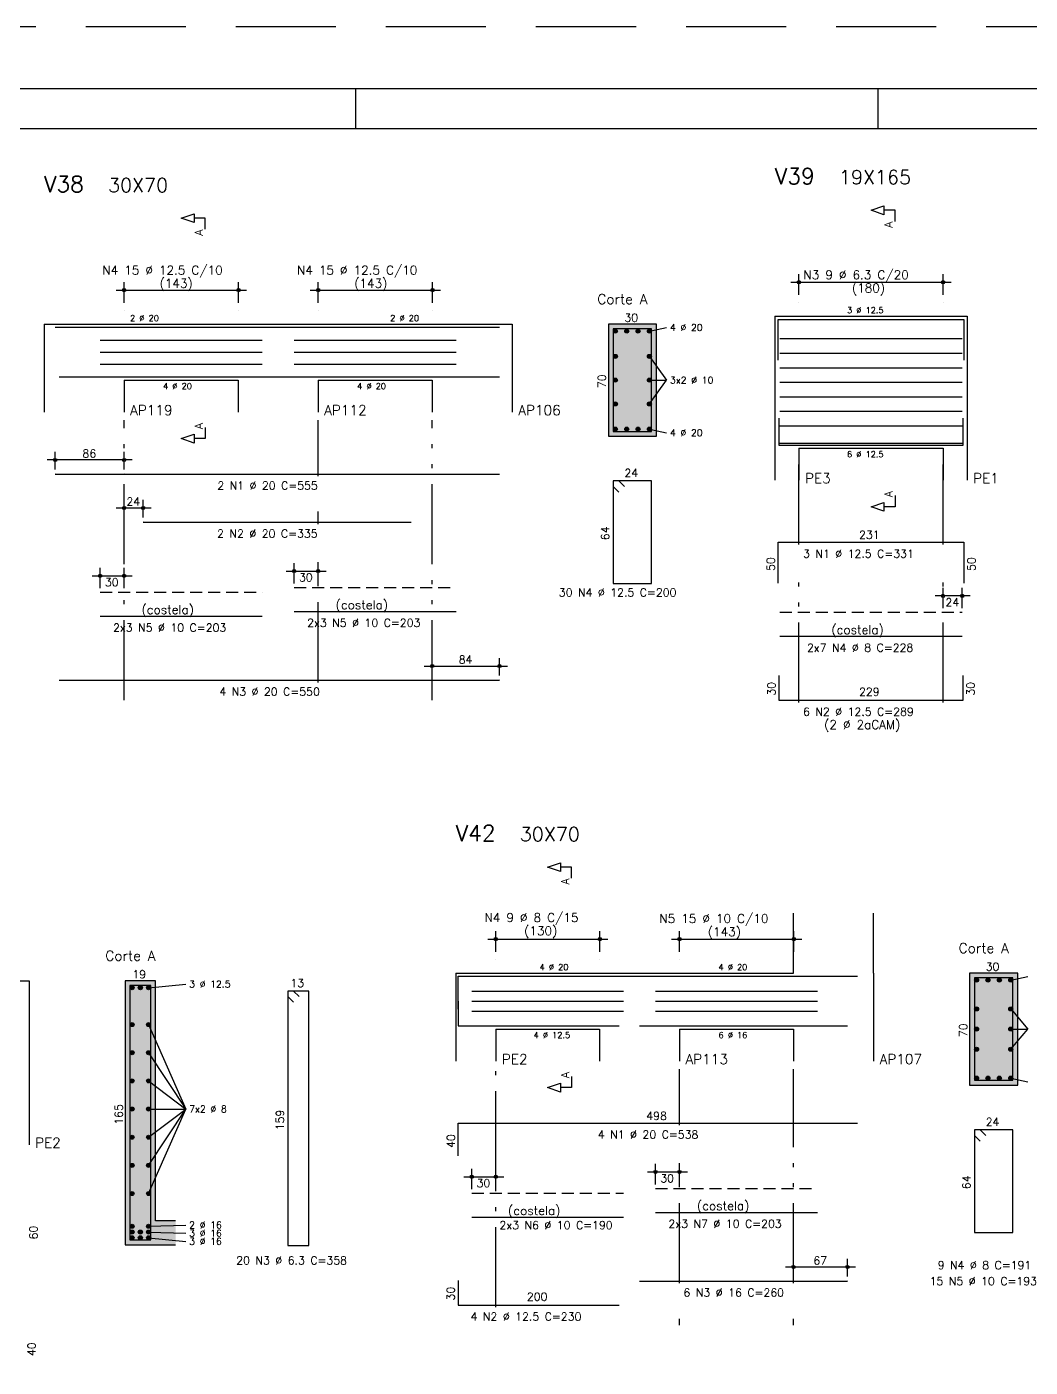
# Model space of a CAD drawing. Extents: x -1.8 to 86.2, y -1.7 to 60.8.
# Drawn here: x 25.97 to 51.04, y 27.3 to 60.8 of the extents above; entities that cross this region are included whole.
import ezdxf

# ---------------------------------------------------------------- set-up
doc = ezdxf.new("R2010")
doc.units = 0
doc.header["$MEASUREMENT"] = 0
for name, pattern in [('ESTILO_TQS_0001', [0.45, 0.3, -0.15]), ('ESTILO_TQS_0004', [3.3, 2, -0.4, 0.05, -0.4, 0.05, -0.4]), ('HIDDEN', [0.375, 0.25, -0.125])]:
    doc.linetypes.add(name, pattern=pattern)
doc.layers.get('0').update_dxf_attribs({"linetype": 'CONTINUOUS'})
doc.layers.get('Defpoints').update_dxf_attribs({"linetype": 'CONTINUOUS'})
for name, color, linetype in [('ARQ_FOLHA', 7, 'CONTINUOUS'), ('PENA_01', 1, 'CONTINUOUS'), ('PENA_02', 2, 'CONTINUOUS'), ('PENA_03', 3, 'CONTINUOUS'), ('PENA_04', 4, 'CONTINUOUS'), ('PENA_05', 5, 'CONTINUOUS'), ('PENA_06', 6, 'CONTINUOUS'), ('PENA_10', 253, 'CONTINUOUS')]:
    doc.layers.add(name, color=color, linetype=linetype)
doc.styles.get("Standard").update_dxf_attribs({"font": 'ROMANS.SHX'})

# ---------------------------------------------------------------- blocks, each defined once
blk = doc.blocks.new('FOLHA A1 - 841 X 594')
at = {"layer": 'ARQ_FOLHA', "color": 1}
for p, q in [((-500.5, 584), (-500.5, 594)), ((-370, 584), (-370, 594))]:
    blk.add_line(p, q, dxfattribs=at)
for points in [[(-841, 0), (0, 0), (0, 594), (-841, 594)], [(-816, 10), (-10, 10), (-10, 584), (-816, 584)]]:
    blk.add_lwpolyline(points, close=True, dxfattribs=at)
at = {"layer": 'Defpoints', "color": 8, "linetype": 'HIDDEN', "ltscale": 100}
blk.add_lwpolyline([(-860.5, 609.5), (-860.5, -15.5), (19.5, -15.5), (19.5, 609.5)], close=True, dxfattribs=at)
blk = doc.blocks.new('*U23')
blk.add_blockref('FOLHA A1 - 841 X 594', (0, 0))

msp = doc.modelspace()

# ---------------------------------------------------------------- linework, layer by layer
at = {"layer": 'PENA_01', "linetype": 'Continuous'}
for p, q in [((45.267, 54.101), (45.267, 54.621)), ((48.867, 54.101), (48.867, 54.621)), ((28.404, 53.903), (28.404, 54.423)), ((31.264, 53.903), (31.264, 54.423)), ((33.254, 53.903), (33.254, 54.423)), ((36.114, 53.903), (36.114, 54.423)), ((45.067, 54.421), (49.067, 54.421)), ((28.204, 54.223), (31.464, 54.223)), ((33.054, 54.223), (36.314, 54.223)), ((41.529, 53.198), (41.959, 53.288)), ((41.529, 52.568), (41.959, 51.973)), ((41.529, 51.378), (41.959, 51.973)), ((41.529, 51.973), (41.959, 51.973)), ((41.529, 50.748), (41.959, 50.658)), ((28.604, 49.978), (26.483, 49.978)), ((28.204, 48.778), (29.079, 48.778)), ((27.604, 47.083), (28.604, 47.083)), ((32.454, 47.203), (33.454, 47.203)), ((49.547, 46.581), (48.667, 46.581)), ((35.904, 44.828), (37.984, 44.828)), ((37.692, 37.684), (37.692, 38.204)), ((40.292, 37.684), (40.292, 38.204)), ((42.282, 37.684), (42.282, 38.204)), ((45.142, 37.684), (45.142, 38.204)), ((37.492, 38.004), (40.492, 38.004)), ((42.082, 38.004), (45.342, 38.004)), ((29.015, 36.789), (29.945, 36.879)), ((50.557, 36.979), (50.987, 37.069)), ((50.557, 36.258), (50.987, 35.754)), ((29.015, 35.867), (29.945, 33.756)), ((50.557, 35.251), (50.987, 35.754)), ((50.557, 35.754), (50.987, 35.754)), ((29.015, 35.164), (29.945, 33.756)), ((50.557, 34.529), (50.987, 34.439)), ((29.015, 34.46), (29.945, 33.756)), ((29.015, 31.645), (29.945, 33.756)), ((29.015, 32.349), (29.945, 33.756)), ((29.015, 33.053), (29.945, 33.756)), ((29.015, 33.756), (29.945, 33.756)), ((41.482, 32.184), (42.482, 32.184)), ((36.892, 32.064), (37.892, 32.064)), ((29.015, 30.827), (29.945, 30.857)), ((29.015, 30.683), (29.945, 30.653)), ((29.015, 30.539), (29.945, 30.449)), ((44.932, 29.809), (46.682, 29.809))]:
    msp.add_line(p, q, dxfattribs=at)
at = {"layer": 'PENA_01', "linetype": 'ESTILO_TQS_0004'}
for p, q in [((28.404, 43.973), (28.404, 50.973)), ((33.254, 49.57), (33.254, 50.973)), ((36.104, 43.973), (36.104, 50.973)), ((45.267, 47.868), (45.267, 50.221)), ((48.867, 47.868), (48.867, 50.221)), ((33.254, 48.37), (33.254, 48.686)), ((33.254, 44.42), (33.254, 47.486)), ((45.267, 43.918), (45.267, 46.984)), ((48.867, 43.918), (48.867, 46.984)), ((37.692, 28.801), (37.692, 34.754)), ((42.282, 33.351), (42.282, 34.754)), ((45.132, 29.401), (45.132, 34.754)), ((42.282, 29.401), (42.282, 32.467)), ((42.282, 28.354), (42.282, 28.517)), ((45.132, 28.354), (45.132, 28.517))]:
    msp.add_line(p, q, dxfattribs=at)
at = {"layer": 'PENA_02', "linetype": 'Continuous'}
for centre, radius in [((45.267, 54.421), 0.0416), ((45.267, 54.421), 0.0208), ((48.867, 54.421), 0.0416), ((48.867, 54.421), 0.0208), ((28.404, 54.223), 0.0416), ((28.404, 54.223), 0.0208), ((31.264, 54.223), 0.0416), ((31.264, 54.223), 0.0208), ((33.254, 54.223), 0.0416), ((33.254, 54.223), 0.0208), ((36.114, 54.223), 0.0416), ((36.114, 54.223), 0.0208), ((26.683, 49.978), 0.04), ((26.683, 49.978), 0.02), ((28.404, 49.978), 0.04), ((28.404, 49.978), 0.02), ((28.404, 48.778), 0.04), ((28.404, 48.778), 0.02), ((28.879, 48.778), 0.04), ((28.879, 48.778), 0.02), ((32.654, 47.203), 0.04), ((33.254, 47.203), 0.04), ((27.804, 47.083), 0.04), ((27.804, 47.083), 0.02), ((28.404, 47.083), 0.04), ((28.404, 47.083), 0.02), ((32.654, 47.203), 0.02), ((33.254, 47.203), 0.02), ((48.867, 46.581), 0.04), ((48.867, 46.581), 0.02), ((49.347, 46.581), 0.04), ((49.347, 46.581), 0.02), ((36.104, 44.828), 0.04), ((36.104, 44.828), 0.02), ((37.784, 44.828), 0.04), ((37.784, 44.828), 0.02), ((37.692, 38.004), 0.0416), ((37.692, 38.004), 0.0208), ((40.292, 38.004), 0.0416), ((40.292, 38.004), 0.0208), ((42.282, 38.004), 0.0416), ((42.282, 38.004), 0.0208), ((45.142, 38.004), 0.0416), ((45.142, 38.004), 0.0208), ((41.682, 32.184), 0.04), ((41.682, 32.184), 0.02), ((42.282, 32.184), 0.04), ((42.282, 32.184), 0.02), ((37.092, 32.064), 0.04), ((37.092, 32.064), 0.02), ((37.692, 32.064), 0.04), ((37.692, 32.064), 0.02), ((45.132, 29.809), 0.04), ((45.132, 29.809), 0.02), ((46.482, 29.809), 0.04), ((46.482, 29.809), 0.02)]:
    msp.add_circle(centre, radius, dxfattribs=at)
at = {"layer": 'PENA_03', "linetype": 'Continuous'}
for p, q in [((28.404, 53.703), (28.404, 53.703)), ((31.264, 53.703), (31.264, 53.703)), ((33.254, 53.703), (33.254, 53.703)), ((36.114, 53.703), (36.114, 53.703)), ((45.267, 53.901), (45.267, 53.901)), ((48.867, 53.901), (48.867, 53.901)), ((26.404, 53.373), (26.404, 51.973)), ((26.404, 53.373), (28.404, 53.373)), ((28.404, 53.373), (31.254, 53.373)), ((31.254, 53.373), (33.254, 53.373)), ((33.254, 53.373), (36.104, 53.373)), ((36.104, 53.373), (38.104, 53.373)), ((38.104, 53.373), (38.104, 51.973)), ((41.704, 53.373), (40.504, 53.373)), ((40.504, 53.373), (40.504, 50.573)), ((41.704, 50.573), (41.704, 53.373)), ((44.667, 53.571), (44.667, 50.271)), ((44.667, 53.571), (45.267, 53.571)), ((45.267, 53.571), (48.867, 53.571)), ((48.867, 53.571), (49.467, 53.571)), ((49.467, 53.571), (49.467, 50.271)), ((26.404, 51.973), (26.404, 51.173)), ((28.404, 51.973), (31.254, 51.973)), ((28.404, 51.973), (28.404, 51.173)), ((31.254, 51.973), (31.254, 51.173)), ((33.254, 51.973), (36.104, 51.973)), ((33.254, 51.973), (33.254, 51.173)), ((36.104, 51.973), (36.104, 51.173)), ((38.104, 51.973), (38.104, 51.173)), ((40.504, 50.573), (41.704, 50.573)), ((44.667, 50.271), (44.667, 49.471)), ((45.267, 50.271), (48.867, 50.271)), ((45.267, 50.271), (45.267, 49.471)), ((48.867, 50.271), (48.867, 49.471)), ((49.467, 50.271), (49.467, 49.471)), ((26.683, 49.738), (26.683, 50.178)), ((28.404, 49.738), (28.404, 50.178)), ((26.683, 49.638), (26.683, 49.638)), ((28.404, 49.638), (28.404, 49.638)), ((28.404, 48.538), (28.404, 48.978)), ((28.879, 48.538), (28.879, 48.978)), ((28.404, 48.438), (28.404, 48.438)), ((28.879, 48.438), (28.879, 48.438)), ((27.804, 46.773), (27.804, 47.283)), ((28.404, 46.773), (28.404, 47.283)), ((32.654, 46.893), (32.654, 47.403)), ((33.254, 46.893), (33.254, 47.403)), ((27.804, 46.673), (27.804, 46.673)), ((28.404, 46.673), (28.404, 46.673)), ((32.654, 46.793), (32.654, 46.793)), ((33.254, 46.793), (33.254, 46.793)), ((48.867, 46.271), (48.867, 46.781)), ((49.347, 46.271), (49.347, 46.781)), ((48.867, 46.171), (48.867, 46.171)), ((49.347, 46.171), (49.347, 46.171)), ((36.104, 44.588), (36.104, 45.028)), ((37.784, 44.588), (37.784, 45.028)), ((36.104, 44.488), (36.104, 44.488)), ((37.784, 44.488), (37.784, 44.488)), ((45.132, 37.154), (45.132, 38.654)), ((47.132, 37.154), (47.132, 38.654)), ((37.692, 37.484), (37.692, 37.484)), ((40.292, 37.484), (40.292, 37.484)), ((42.282, 37.484), (42.282, 37.484)), ((45.142, 37.484), (45.142, 37.484)), ((25.03, 36.964), (26.03, 36.964)), ((26.03, 36.964), (26.03, 33.664)), ((29.19, 36.964), (28.43, 36.964)), ((28.43, 36.964), (28.43, 30.364)), ((29.19, 30.964), (29.19, 36.964)), ((36.692, 37.154), (36.692, 35.754)), ((36.692, 37.154), (37.692, 37.154)), ((37.692, 37.154), (40.282, 37.154)), ((40.282, 37.154), (42.282, 37.154)), ((42.282, 37.154), (45.132, 37.154)), ((47.132, 37.154), (47.132, 35.754)), ((50.732, 37.154), (49.532, 37.154)), ((49.532, 37.154), (49.532, 34.354)), ((50.732, 34.354), (50.732, 37.154)), ((36.692, 35.754), (36.692, 34.954)), ((37.692, 35.754), (40.282, 35.754)), ((37.692, 35.754), (37.692, 34.954)), ((40.282, 35.754), (40.282, 34.954)), ((42.282, 35.754), (45.132, 35.754)), ((42.282, 35.754), (42.282, 34.954)), ((45.132, 35.754), (45.132, 34.954)), ((47.132, 35.754), (47.132, 34.954)), ((49.532, 34.354), (50.732, 34.354)), ((26.03, 33.664), (26.03, 32.864)), ((37.092, 31.754), (37.092, 32.264)), ((37.692, 31.754), (37.692, 32.264)), ((41.682, 31.874), (41.682, 32.384)), ((42.282, 31.874), (42.282, 32.384)), ((37.092, 31.654), (37.092, 31.654)), ((37.692, 31.654), (37.692, 31.654)), ((41.682, 31.774), (41.682, 31.774)), ((42.282, 31.774), (42.282, 31.774)), ((29.69, 30.964), (29.19, 30.964)), ((28.43, 30.364), (29.19, 30.364)), ((29.19, 30.364), (29.19, 30.364)), ((29.19, 30.364), (29.69, 30.364)), ((45.132, 29.569), (45.132, 30.009)), ((46.482, 29.569), (46.482, 30.009)), ((45.132, 29.469), (45.132, 29.469)), ((46.482, 29.469), (46.482, 29.469))]:
    msp.add_line(p, q, dxfattribs=at)
for points in [[(47.667, 55.941), (47.667, 56.218), (47.39, 56.218), (47.39, 56.107), (47.067, 56.218), (47.39, 56.328), (47.39, 56.218)], [(30.429, 55.743), (30.429, 56.02), (30.152, 56.02), (30.152, 55.909), (29.829, 56.02), (30.152, 56.131), (30.152, 56.02)], [(30.429, 50.788), (30.429, 50.511), (30.152, 50.511), (30.152, 50.4), (29.829, 50.511), (30.152, 50.622), (30.152, 50.511)], [(47.667, 49.086), (47.667, 48.809), (47.39, 48.809), (47.39, 48.698), (47.067, 48.809), (47.39, 48.919), (47.39, 48.809)], [(39.587, 39.524), (39.587, 39.801), (39.31, 39.801), (39.31, 39.691), (38.987, 39.801), (39.31, 39.912), (39.31, 39.801)], [(39.587, 34.569), (39.587, 34.293), (39.31, 34.293), (39.31, 34.182), (38.987, 34.293), (39.31, 34.403), (39.31, 34.293)]]:
    msp.add_lwpolyline(points, dxfattribs=at)
for centre in [(40.679, 53.198), (40.962, 53.198), (41.246, 53.198), (41.529, 53.198), (40.679, 52.568), (41.529, 52.568), (40.679, 51.973), (41.529, 51.973), (40.679, 51.378), (41.529, 51.378), (40.679, 50.748), (40.962, 50.748), (41.246, 50.748), (41.529, 50.748), (49.707, 36.979), (49.99, 36.979), (50.274, 36.979), (50.557, 36.979), (28.605, 36.789), (28.81, 36.789), (29.015, 36.789), (49.707, 36.258), (50.557, 36.258), (28.605, 35.867), (29.015, 35.867), (49.707, 35.754), (50.557, 35.754), (28.605, 35.164), (29.015, 35.164), (49.707, 35.251), (50.557, 35.251), (28.605, 34.46), (29.015, 34.46), (49.707, 34.529), (49.99, 34.529), (50.274, 34.529), (50.557, 34.529), (28.605, 33.756), (29.015, 33.756), (28.605, 33.053), (29.015, 33.053), (28.605, 32.349), (29.015, 32.349), (28.605, 31.645), (29.015, 31.645), (28.605, 30.827), (29.015, 30.827), (28.605, 30.683), (28.605, 30.539), (28.81, 30.683), (28.81, 30.539), (29.015, 30.683), (29.015, 30.539)]:
    msp.add_circle(centre, 0.05, dxfattribs=at)
for points in [[(40.729, 53.198), (40.654, 53.241), (40.632, 53.215)], [(40.729, 53.198), (40.632, 53.215), (40.632, 53.181)], [(40.729, 53.198), (40.632, 53.181), (40.654, 53.155)], [(40.729, 53.198), (40.688, 53.247), (40.654, 53.241)], [(40.729, 53.198), (40.654, 53.155), (40.688, 53.149)], [(40.729, 53.198), (40.717, 53.23), (40.688, 53.247)], [(40.729, 53.198), (40.688, 53.149), (40.717, 53.166)], [(40.729, 53.198), (40.717, 53.166), (40.729, 53.198)], [(41.012, 53.198), (40.937, 53.241), (40.915, 53.215)], [(41.012, 53.198), (40.915, 53.215), (40.915, 53.181)], [(41.012, 53.198), (40.915, 53.181), (40.937, 53.155)], [(41.012, 53.198), (40.971, 53.247), (40.937, 53.241)], [(41.012, 53.198), (40.937, 53.155), (40.971, 53.149)], [(41.012, 53.198), (41, 53.23), (40.971, 53.247)], [(41.012, 53.198), (40.971, 53.149), (41, 53.166)], [(41.012, 53.198), (41, 53.166), (41.012, 53.198)], [(41.296, 53.198), (41.221, 53.241), (41.199, 53.215)], [(41.296, 53.198), (41.199, 53.215), (41.199, 53.181)], [(41.296, 53.198), (41.199, 53.181), (41.221, 53.155)], [(41.296, 53.198), (41.254, 53.247), (41.221, 53.241)], [(41.296, 53.198), (41.221, 53.155), (41.254, 53.149)], [(41.296, 53.198), (41.284, 53.23), (41.254, 53.247)], [(41.296, 53.198), (41.254, 53.149), (41.284, 53.166)], [(41.296, 53.198), (41.284, 53.166), (41.296, 53.198)], [(41.579, 53.198), (41.504, 53.241), (41.482, 53.215)], [(41.579, 53.198), (41.482, 53.215), (41.482, 53.181)], [(41.579, 53.198), (41.482, 53.181), (41.504, 53.155)], [(41.579, 53.198), (41.538, 53.247), (41.504, 53.241)], [(41.579, 53.198), (41.504, 53.155), (41.538, 53.149)], [(41.579, 53.198), (41.567, 53.23), (41.538, 53.247)], [(41.579, 53.198), (41.538, 53.149), (41.567, 53.166)], [(41.579, 53.198), (41.567, 53.166), (41.579, 53.198)], [(40.729, 52.568), (40.654, 52.612), (40.632, 52.586)], [(40.729, 52.568), (40.688, 52.618), (40.654, 52.612)], [(40.729, 52.568), (40.717, 52.601), (40.688, 52.618)], [(41.579, 52.568), (41.504, 52.612), (41.482, 52.586)], [(41.579, 52.568), (41.538, 52.618), (41.504, 52.612)], [(41.579, 52.568), (41.567, 52.601), (41.538, 52.618)], [(40.729, 52.568), (40.632, 52.586), (40.632, 52.551)], [(40.729, 52.568), (40.632, 52.551), (40.654, 52.525)], [(40.729, 52.568), (40.654, 52.525), (40.688, 52.519)], [(40.729, 52.568), (40.688, 52.519), (40.717, 52.536)], [(40.729, 52.568), (40.717, 52.536), (40.729, 52.568)], [(41.579, 52.568), (41.482, 52.586), (41.482, 52.551)], [(41.579, 52.568), (41.482, 52.551), (41.504, 52.525)], [(41.579, 52.568), (41.504, 52.525), (41.538, 52.519)], [(41.579, 52.568), (41.538, 52.519), (41.567, 52.536)], [(41.579, 52.568), (41.567, 52.536), (41.579, 52.568)], [(40.729, 51.973), (40.654, 52.016), (40.632, 51.99)], [(40.729, 51.973), (40.632, 51.99), (40.632, 51.956)], [(40.729, 51.973), (40.632, 51.956), (40.654, 51.93)], [(40.729, 51.973), (40.688, 52.022), (40.654, 52.016)], [(40.729, 51.973), (40.654, 51.93), (40.688, 51.924)], [(40.729, 51.973), (40.717, 52.005), (40.688, 52.022)], [(40.729, 51.973), (40.688, 51.924), (40.717, 51.941)], [(40.729, 51.973), (40.717, 51.941), (40.729, 51.973)], [(41.579, 51.973), (41.504, 52.016), (41.482, 51.99)], [(41.579, 51.973), (41.482, 51.99), (41.482, 51.956)], [(41.579, 51.973), (41.482, 51.956), (41.504, 51.93)], [(41.579, 51.973), (41.538, 52.022), (41.504, 52.016)], [(41.579, 51.973), (41.504, 51.93), (41.538, 51.924)], [(41.579, 51.973), (41.567, 52.005), (41.538, 52.022)], [(41.579, 51.973), (41.538, 51.924), (41.567, 51.941)], [(41.579, 51.973), (41.567, 51.941), (41.579, 51.973)], [(40.729, 51.378), (40.654, 51.421), (40.632, 51.395)], [(40.729, 51.378), (40.632, 51.395), (40.632, 51.361)], [(40.729, 51.378), (40.632, 51.361), (40.654, 51.334)], [(40.729, 51.378), (40.688, 51.427), (40.654, 51.421)], [(40.729, 51.378), (40.654, 51.334), (40.688, 51.328)], [(40.729, 51.378), (40.717, 51.41), (40.688, 51.427)], [(40.729, 51.378), (40.688, 51.328), (40.717, 51.346)], [(40.729, 51.378), (40.717, 51.346), (40.729, 51.378)], [(41.579, 51.378), (41.504, 51.421), (41.482, 51.395)], [(41.579, 51.378), (41.482, 51.395), (41.482, 51.361)], [(41.579, 51.378), (41.482, 51.361), (41.504, 51.334)], [(41.579, 51.378), (41.538, 51.427), (41.504, 51.421)], [(41.579, 51.378), (41.504, 51.334), (41.538, 51.328)], [(41.579, 51.378), (41.567, 51.41), (41.538, 51.427)], [(41.579, 51.378), (41.538, 51.328), (41.567, 51.346)], [(41.579, 51.378), (41.567, 51.346), (41.579, 51.378)], [(40.729, 50.748), (40.654, 50.791), (40.632, 50.765)], [(40.729, 50.748), (40.632, 50.765), (40.632, 50.731)], [(40.729, 50.748), (40.632, 50.731), (40.654, 50.705)], [(40.729, 50.748), (40.688, 50.797), (40.654, 50.791)], [(40.729, 50.748), (40.654, 50.705), (40.688, 50.699)], [(40.729, 50.748), (40.717, 50.78), (40.688, 50.797)], [(40.729, 50.748), (40.688, 50.699), (40.717, 50.716)], [(40.729, 50.748), (40.717, 50.716), (40.729, 50.748)], [(41.012, 50.748), (40.937, 50.791), (40.915, 50.765)], [(41.012, 50.748), (40.915, 50.765), (40.915, 50.731)], [(41.012, 50.748), (40.915, 50.731), (40.937, 50.705)], [(41.012, 50.748), (40.971, 50.797), (40.937, 50.791)], [(41.012, 50.748), (40.937, 50.705), (40.971, 50.699)], [(41.012, 50.748), (41, 50.78), (40.971, 50.797)], [(41.012, 50.748), (40.971, 50.699), (41, 50.716)], [(41.012, 50.748), (41, 50.716), (41.012, 50.748)], [(41.296, 50.748), (41.221, 50.791), (41.199, 50.765)], [(41.296, 50.748), (41.199, 50.765), (41.199, 50.731)], [(41.296, 50.748), (41.199, 50.731), (41.221, 50.705)], [(41.296, 50.748), (41.254, 50.797), (41.221, 50.791)], [(41.296, 50.748), (41.221, 50.705), (41.254, 50.699)], [(41.296, 50.748), (41.284, 50.78), (41.254, 50.797)], [(41.296, 50.748), (41.254, 50.699), (41.284, 50.716)], [(41.296, 50.748), (41.284, 50.716), (41.296, 50.748)], [(41.579, 50.748), (41.504, 50.791), (41.482, 50.765)], [(41.579, 50.748), (41.482, 50.765), (41.482, 50.731)], [(41.579, 50.748), (41.482, 50.731), (41.504, 50.705)], [(41.579, 50.748), (41.538, 50.797), (41.504, 50.791)], [(41.579, 50.748), (41.504, 50.705), (41.538, 50.699)], [(41.579, 50.748), (41.567, 50.78), (41.538, 50.797)], [(41.579, 50.748), (41.538, 50.699), (41.567, 50.716)], [(41.579, 50.748), (41.567, 50.716), (41.579, 50.748)], [(49.757, 36.979), (49.682, 37.023), (49.66, 36.997)], [(49.757, 36.979), (49.66, 36.997), (49.66, 36.962)], [(49.757, 36.979), (49.66, 36.962), (49.682, 36.936)], [(49.757, 36.979), (49.716, 37.029), (49.682, 37.023)], [(49.757, 36.979), (49.682, 36.936), (49.716, 36.93)], [(49.757, 36.979), (49.745, 37.012), (49.716, 37.029)], [(49.757, 36.979), (49.716, 36.93), (49.745, 36.947)], [(49.757, 36.979), (49.745, 36.947), (49.757, 36.979)], [(50.04, 36.979), (49.965, 37.023), (49.943, 36.997)], [(50.04, 36.979), (49.943, 36.997), (49.943, 36.962)], [(50.04, 36.979), (49.943, 36.962), (49.965, 36.936)], [(50.04, 36.979), (49.999, 37.029), (49.965, 37.023)], [(50.04, 36.979), (49.965, 36.936), (49.999, 36.93)], [(50.04, 36.979), (50.029, 37.012), (49.999, 37.029)], [(50.04, 36.979), (49.999, 36.93), (50.029, 36.947)], [(50.04, 36.979), (50.029, 36.947), (50.04, 36.979)], [(50.324, 36.979), (50.249, 37.023), (50.227, 36.997)], [(50.324, 36.979), (50.227, 36.997), (50.227, 36.962)], [(50.324, 36.979), (50.227, 36.962), (50.249, 36.936)], [(50.324, 36.979), (50.282, 37.029), (50.249, 37.023)], [(50.324, 36.979), (50.249, 36.936), (50.282, 36.93)], [(50.324, 36.979), (50.312, 37.012), (50.282, 37.029)], [(50.324, 36.979), (50.282, 36.93), (50.312, 36.947)], [(50.324, 36.979), (50.312, 36.947), (50.324, 36.979)], [(50.607, 36.979), (50.532, 37.023), (50.51, 36.997)], [(50.607, 36.979), (50.51, 36.997), (50.51, 36.962)], [(50.607, 36.979), (50.51, 36.962), (50.532, 36.936)], [(50.607, 36.979), (50.566, 37.029), (50.532, 37.023)], [(50.607, 36.979), (50.532, 36.936), (50.566, 36.93)], [(50.607, 36.979), (50.595, 37.012), (50.566, 37.029)], [(50.607, 36.979), (50.566, 36.93), (50.595, 36.947)], [(50.607, 36.979), (50.595, 36.947), (50.607, 36.979)], [(28.655, 36.789), (28.58, 36.833), (28.558, 36.806)], [(28.655, 36.789), (28.558, 36.806), (28.558, 36.772)], [(28.655, 36.789), (28.558, 36.772), (28.58, 36.746)], [(28.655, 36.789), (28.614, 36.839), (28.58, 36.833)], [(28.655, 36.789), (28.58, 36.746), (28.614, 36.74)], [(28.655, 36.789), (28.644, 36.822), (28.614, 36.839)], [(28.655, 36.789), (28.614, 36.74), (28.644, 36.757)], [(28.655, 36.789), (28.644, 36.757), (28.655, 36.789)], [(28.86, 36.789), (28.785, 36.833), (28.763, 36.806)], [(28.86, 36.789), (28.763, 36.806), (28.763, 36.772)], [(28.86, 36.789), (28.763, 36.772), (28.785, 36.746)], [(28.86, 36.789), (28.819, 36.839), (28.785, 36.833)], [(28.86, 36.789), (28.785, 36.746), (28.819, 36.74)], [(28.86, 36.789), (28.849, 36.822), (28.819, 36.839)], [(28.86, 36.789), (28.819, 36.74), (28.849, 36.757)], [(28.86, 36.789), (28.849, 36.757), (28.86, 36.789)], [(29.065, 36.789), (28.99, 36.833), (28.968, 36.806)], [(29.065, 36.789), (28.968, 36.806), (28.968, 36.772)], [(29.065, 36.789), (28.968, 36.772), (28.99, 36.746)], [(29.065, 36.789), (29.024, 36.839), (28.99, 36.833)], [(29.065, 36.789), (28.99, 36.746), (29.024, 36.74)], [(29.065, 36.789), (29.054, 36.822), (29.024, 36.839)], [(29.065, 36.789), (29.024, 36.74), (29.054, 36.757)], [(29.065, 36.789), (29.054, 36.757), (29.065, 36.789)], [(49.757, 36.258), (49.682, 36.301), (49.66, 36.275)], [(49.757, 36.258), (49.66, 36.275), (49.66, 36.241)], [(49.757, 36.258), (49.66, 36.241), (49.682, 36.215)], [(49.757, 36.258), (49.716, 36.307), (49.682, 36.301)], [(49.757, 36.258), (49.682, 36.215), (49.716, 36.209)], [(49.757, 36.258), (49.745, 36.29), (49.716, 36.307)], [(49.757, 36.258), (49.716, 36.209), (49.745, 36.226)], [(49.757, 36.258), (49.745, 36.226), (49.757, 36.258)], [(50.607, 36.258), (50.532, 36.301), (50.51, 36.275)], [(50.607, 36.258), (50.51, 36.275), (50.51, 36.241)], [(50.607, 36.258), (50.51, 36.241), (50.532, 36.215)], [(50.607, 36.258), (50.566, 36.307), (50.532, 36.301)], [(50.607, 36.258), (50.532, 36.215), (50.566, 36.209)], [(50.607, 36.258), (50.595, 36.29), (50.566, 36.307)], [(50.607, 36.258), (50.566, 36.209), (50.595, 36.226)], [(50.607, 36.258), (50.595, 36.226), (50.607, 36.258)], [(28.655, 35.867), (28.58, 35.911), (28.558, 35.885)], [(28.655, 35.867), (28.558, 35.885), (28.558, 35.85)], [(28.655, 35.867), (28.558, 35.85), (28.58, 35.824)], [(28.655, 35.867), (28.614, 35.917), (28.58, 35.911)], [(28.655, 35.867), (28.58, 35.824), (28.614, 35.818)], [(28.655, 35.867), (28.644, 35.9), (28.614, 35.917)], [(28.655, 35.867), (28.614, 35.818), (28.644, 35.835)], [(28.655, 35.867), (28.644, 35.835), (28.655, 35.867)], [(29.065, 35.867), (28.99, 35.911), (28.968, 35.885)], [(29.065, 35.867), (28.968, 35.885), (28.968, 35.85)], [(29.065, 35.867), (28.968, 35.85), (28.99, 35.824)], [(29.065, 35.867), (29.024, 35.917), (28.99, 35.911)], [(29.065, 35.867), (28.99, 35.824), (29.024, 35.818)], [(29.065, 35.867), (29.054, 35.9), (29.024, 35.917)], [(29.065, 35.867), (29.024, 35.818), (29.054, 35.835)], [(29.065, 35.867), (29.054, 35.835), (29.065, 35.867)], [(49.757, 35.754), (49.682, 35.798), (49.66, 35.772)], [(49.757, 35.754), (49.66, 35.772), (49.66, 35.737)], [(49.757, 35.754), (49.66, 35.737), (49.682, 35.711)], [(49.757, 35.754), (49.716, 35.804), (49.682, 35.798)], [(49.757, 35.754), (49.682, 35.711), (49.716, 35.705)], [(49.757, 35.754), (49.745, 35.787), (49.716, 35.804)], [(49.757, 35.754), (49.716, 35.705), (49.745, 35.722)], [(49.757, 35.754), (49.745, 35.722), (49.757, 35.754)], [(50.607, 35.754), (50.532, 35.798), (50.51, 35.772)], [(50.607, 35.754), (50.51, 35.772), (50.51, 35.737)], [(50.607, 35.754), (50.51, 35.737), (50.532, 35.711)], [(50.607, 35.754), (50.566, 35.804), (50.532, 35.798)], [(50.607, 35.754), (50.532, 35.711), (50.566, 35.705)], [(50.607, 35.754), (50.595, 35.787), (50.566, 35.804)], [(50.607, 35.754), (50.566, 35.705), (50.595, 35.722)], [(50.607, 35.754), (50.595, 35.722), (50.607, 35.754)], [(28.655, 35.164), (28.58, 35.207), (28.558, 35.181)], [(28.655, 35.164), (28.558, 35.181), (28.558, 35.147)], [(28.655, 35.164), (28.614, 35.213), (28.58, 35.207)], [(28.655, 35.164), (28.644, 35.196), (28.614, 35.213)], [(29.065, 35.164), (28.99, 35.207), (28.968, 35.181)], [(29.065, 35.164), (28.968, 35.181), (28.968, 35.147)], [(29.065, 35.164), (29.024, 35.213), (28.99, 35.207)], [(29.065, 35.164), (29.054, 35.196), (29.024, 35.213)], [(49.757, 35.251), (49.682, 35.294), (49.66, 35.268)], [(49.757, 35.251), (49.66, 35.268), (49.66, 35.234)], [(49.757, 35.251), (49.66, 35.234), (49.682, 35.208)], [(49.757, 35.251), (49.716, 35.3), (49.682, 35.294)], [(49.757, 35.251), (49.682, 35.208), (49.716, 35.202)], [(49.757, 35.251), (49.745, 35.283), (49.716, 35.3)], [(49.757, 35.251), (49.716, 35.202), (49.745, 35.219)], [(49.757, 35.251), (49.745, 35.219), (49.757, 35.251)], [(50.607, 35.251), (50.532, 35.294), (50.51, 35.268)], [(50.607, 35.251), (50.51, 35.268), (50.51, 35.234)], [(50.607, 35.251), (50.51, 35.234), (50.532, 35.208)], [(50.607, 35.251), (50.566, 35.3), (50.532, 35.294)], [(50.607, 35.251), (50.532, 35.208), (50.566, 35.202)], [(50.607, 35.251), (50.595, 35.283), (50.566, 35.3)], [(50.607, 35.251), (50.566, 35.202), (50.595, 35.219)], [(50.607, 35.251), (50.595, 35.219), (50.607, 35.251)], [(28.655, 35.164), (28.558, 35.147), (28.58, 35.12)], [(28.655, 35.164), (28.58, 35.12), (28.614, 35.115)], [(28.655, 35.164), (28.614, 35.115), (28.644, 35.132)], [(28.655, 35.164), (28.644, 35.132), (28.655, 35.164)], [(29.065, 35.164), (28.968, 35.147), (28.99, 35.12)], [(29.065, 35.164), (28.99, 35.12), (29.024, 35.115)], [(29.065, 35.164), (29.024, 35.115), (29.054, 35.132)], [(29.065, 35.164), (29.054, 35.132), (29.065, 35.164)], [(28.655, 34.46), (28.614, 34.509), (28.58, 34.503)], [(28.655, 34.46), (28.644, 34.492), (28.614, 34.509)], [(29.065, 34.46), (29.024, 34.509), (28.99, 34.503)], [(29.065, 34.46), (29.054, 34.492), (29.024, 34.509)], [(49.757, 34.529), (49.682, 34.573), (49.66, 34.547)], [(49.757, 34.529), (49.66, 34.547), (49.66, 34.512)], [(49.757, 34.529), (49.66, 34.512), (49.682, 34.486)], [(49.757, 34.529), (49.716, 34.579), (49.682, 34.573)], [(49.757, 34.529), (49.682, 34.486), (49.716, 34.48)], [(49.757, 34.529), (49.745, 34.562), (49.716, 34.579)], [(49.757, 34.529), (49.716, 34.48), (49.745, 34.497)], [(49.757, 34.529), (49.745, 34.497), (49.757, 34.529)], [(50.04, 34.529), (49.965, 34.573), (49.943, 34.547)], [(50.04, 34.529), (49.943, 34.547), (49.943, 34.512)], [(50.04, 34.529), (49.943, 34.512), (49.965, 34.486)], [(50.04, 34.529), (49.999, 34.579), (49.965, 34.573)], [(50.04, 34.529), (49.965, 34.486), (49.999, 34.48)], [(50.04, 34.529), (50.029, 34.562), (49.999, 34.579)], [(50.04, 34.529), (49.999, 34.48), (50.029, 34.497)], [(50.04, 34.529), (50.029, 34.497), (50.04, 34.529)], [(50.324, 34.529), (50.249, 34.573), (50.227, 34.547)], [(50.324, 34.529), (50.227, 34.547), (50.227, 34.512)], [(50.324, 34.529), (50.227, 34.512), (50.249, 34.486)], [(50.324, 34.529), (50.282, 34.579), (50.249, 34.573)], [(50.324, 34.529), (50.249, 34.486), (50.282, 34.48)], [(50.324, 34.529), (50.312, 34.562), (50.282, 34.579)], [(50.324, 34.529), (50.282, 34.48), (50.312, 34.497)], [(50.324, 34.529), (50.312, 34.497), (50.324, 34.529)], [(50.607, 34.529), (50.532, 34.573), (50.51, 34.547)], [(50.607, 34.529), (50.51, 34.547), (50.51, 34.512)], [(50.607, 34.529), (50.51, 34.512), (50.532, 34.486)], [(50.607, 34.529), (50.566, 34.579), (50.532, 34.573)], [(50.607, 34.529), (50.532, 34.486), (50.566, 34.48)], [(50.607, 34.529), (50.595, 34.562), (50.566, 34.579)], [(50.607, 34.529), (50.566, 34.48), (50.595, 34.497)], [(50.607, 34.529), (50.595, 34.497), (50.607, 34.529)], [(28.655, 34.46), (28.58, 34.503), (28.558, 34.477)], [(28.655, 34.46), (28.558, 34.477), (28.558, 34.443)], [(28.655, 34.46), (28.558, 34.443), (28.58, 34.417)], [(28.655, 34.46), (28.58, 34.417), (28.614, 34.411)], [(28.655, 34.46), (28.614, 34.411), (28.644, 34.428)], [(28.655, 34.46), (28.644, 34.428), (28.655, 34.46)], [(29.065, 34.46), (28.99, 34.503), (28.968, 34.477)], [(29.065, 34.46), (28.968, 34.477), (28.968, 34.443)], [(29.065, 34.46), (28.968, 34.443), (28.99, 34.417)], [(29.065, 34.46), (28.99, 34.417), (29.024, 34.411)], [(29.065, 34.46), (29.024, 34.411), (29.054, 34.428)], [(29.065, 34.46), (29.054, 34.428), (29.065, 34.46)], [(28.655, 33.756), (28.58, 33.8), (28.558, 33.773)], [(28.655, 33.756), (28.558, 33.773), (28.558, 33.739)], [(28.655, 33.756), (28.558, 33.739), (28.58, 33.713)], [(28.655, 33.756), (28.614, 33.806), (28.58, 33.8)], [(28.655, 33.756), (28.58, 33.713), (28.614, 33.707)], [(28.655, 33.756), (28.644, 33.789), (28.614, 33.806)], [(28.655, 33.756), (28.614, 33.707), (28.644, 33.724)], [(28.655, 33.756), (28.644, 33.724), (28.655, 33.756)], [(29.065, 33.756), (28.99, 33.8), (28.968, 33.773)], [(29.065, 33.756), (28.968, 33.773), (28.968, 33.739)], [(29.065, 33.756), (28.968, 33.739), (28.99, 33.713)], [(29.065, 33.756), (29.024, 33.806), (28.99, 33.8)], [(29.065, 33.756), (28.99, 33.713), (29.024, 33.707)], [(29.065, 33.756), (29.054, 33.789), (29.024, 33.806)], [(29.065, 33.756), (29.024, 33.707), (29.054, 33.724)], [(29.065, 33.756), (29.054, 33.724), (29.065, 33.756)], [(28.655, 33.053), (28.58, 33.096), (28.558, 33.07)], [(28.655, 33.053), (28.558, 33.07), (28.558, 33.036)], [(28.655, 33.053), (28.558, 33.036), (28.58, 33.009)], [(28.655, 33.053), (28.614, 33.102), (28.58, 33.096)], [(28.655, 33.053), (28.58, 33.009), (28.614, 33.003)], [(28.655, 33.053), (28.644, 33.085), (28.614, 33.102)], [(28.655, 33.053), (28.614, 33.003), (28.644, 33.021)], [(28.655, 33.053), (28.644, 33.021), (28.655, 33.053)], [(29.065, 33.053), (28.99, 33.096), (28.968, 33.07)], [(29.065, 33.053), (28.968, 33.07), (28.968, 33.036)], [(29.065, 33.053), (28.968, 33.036), (28.99, 33.009)], [(29.065, 33.053), (29.024, 33.102), (28.99, 33.096)], [(29.065, 33.053), (28.99, 33.009), (29.024, 33.003)], [(29.065, 33.053), (29.054, 33.085), (29.024, 33.102)], [(29.065, 33.053), (29.024, 33.003), (29.054, 33.021)], [(29.065, 33.053), (29.054, 33.021), (29.065, 33.053)], [(28.655, 32.349), (28.58, 32.392), (28.558, 32.366)], [(28.655, 32.349), (28.558, 32.366), (28.558, 32.332)], [(28.655, 32.349), (28.558, 32.332), (28.58, 32.306)], [(28.655, 32.349), (28.614, 32.398), (28.58, 32.392)], [(28.655, 32.349), (28.58, 32.306), (28.614, 32.3)], [(28.655, 32.349), (28.644, 32.381), (28.614, 32.398)], [(28.655, 32.349), (28.614, 32.3), (28.644, 32.317)], [(28.655, 32.349), (28.644, 32.317), (28.655, 32.349)], [(29.065, 32.349), (28.99, 32.392), (28.968, 32.366)], [(29.065, 32.349), (28.968, 32.366), (28.968, 32.332)], [(29.065, 32.349), (28.968, 32.332), (28.99, 32.306)], [(29.065, 32.349), (29.024, 32.398), (28.99, 32.392)], [(29.065, 32.349), (28.99, 32.306), (29.024, 32.3)], [(29.065, 32.349), (29.054, 32.381), (29.024, 32.398)], [(29.065, 32.349), (29.024, 32.3), (29.054, 32.317)], [(29.065, 32.349), (29.054, 32.317), (29.065, 32.349)], [(28.655, 31.645), (28.58, 31.689), (28.558, 31.662)], [(28.655, 31.645), (28.558, 31.662), (28.558, 31.628)], [(28.655, 31.645), (28.558, 31.628), (28.58, 31.602)], [(28.655, 31.645), (28.614, 31.694), (28.58, 31.689)], [(28.655, 31.645), (28.58, 31.602), (28.614, 31.596)], [(28.655, 31.645), (28.644, 31.677), (28.614, 31.694)], [(28.655, 31.645), (28.614, 31.596), (28.644, 31.613)], [(28.655, 31.645), (28.644, 31.613), (28.655, 31.645)], [(29.065, 31.645), (28.99, 31.689), (28.968, 31.662)], [(29.065, 31.645), (28.968, 31.662), (28.968, 31.628)], [(29.065, 31.645), (28.968, 31.628), (28.99, 31.602)], [(29.065, 31.645), (29.024, 31.694), (28.99, 31.689)], [(29.065, 31.645), (28.99, 31.602), (29.024, 31.596)], [(29.065, 31.645), (29.054, 31.677), (29.024, 31.694)], [(29.065, 31.645), (29.024, 31.596), (29.054, 31.613)], [(29.065, 31.645), (29.054, 31.613), (29.065, 31.645)], [(28.655, 30.827), (28.58, 30.871), (28.558, 30.844)], [(28.655, 30.827), (28.558, 30.844), (28.558, 30.81)], [(28.655, 30.827), (28.558, 30.81), (28.58, 30.784)], [(28.655, 30.827), (28.614, 30.877), (28.58, 30.871)], [(28.655, 30.827), (28.58, 30.784), (28.614, 30.778)], [(28.655, 30.827), (28.644, 30.86), (28.614, 30.877)], [(28.655, 30.827), (28.614, 30.778), (28.644, 30.795)], [(28.655, 30.827), (28.644, 30.795), (28.655, 30.827)], [(29.065, 30.827), (28.99, 30.871), (28.968, 30.844)], [(29.065, 30.827), (28.968, 30.844), (28.968, 30.81)], [(29.065, 30.827), (28.968, 30.81), (28.99, 30.784)], [(29.065, 30.827), (29.024, 30.877), (28.99, 30.871)], [(29.065, 30.827), (28.99, 30.784), (29.024, 30.778)], [(29.065, 30.827), (29.054, 30.86), (29.024, 30.877)], [(29.065, 30.827), (29.024, 30.778), (29.054, 30.795)], [(29.065, 30.827), (29.054, 30.795), (29.065, 30.827)], [(28.655, 30.683), (28.58, 30.727), (28.558, 30.7)], [(28.655, 30.683), (28.558, 30.7), (28.558, 30.666)], [(28.655, 30.683), (28.558, 30.666), (28.58, 30.64)], [(28.655, 30.539), (28.58, 30.583), (28.558, 30.556)], [(28.655, 30.539), (28.558, 30.556), (28.558, 30.522)], [(28.655, 30.539), (28.558, 30.522), (28.58, 30.496)], [(28.655, 30.683), (28.614, 30.733), (28.58, 30.727)], [(28.655, 30.683), (28.58, 30.64), (28.614, 30.634)], [(28.655, 30.539), (28.614, 30.589), (28.58, 30.583)], [(28.655, 30.539), (28.58, 30.496), (28.614, 30.49)], [(28.655, 30.683), (28.644, 30.716), (28.614, 30.733)], [(28.655, 30.683), (28.614, 30.634), (28.644, 30.651)], [(28.655, 30.539), (28.644, 30.572), (28.614, 30.589)], [(28.655, 30.539), (28.614, 30.49), (28.644, 30.507)], [(28.655, 30.683), (28.644, 30.651), (28.655, 30.683)], [(28.655, 30.539), (28.644, 30.507), (28.655, 30.539)], [(28.86, 30.683), (28.785, 30.727), (28.763, 30.7)], [(28.86, 30.683), (28.763, 30.7), (28.763, 30.666)], [(28.86, 30.683), (28.763, 30.666), (28.785, 30.64)], [(28.86, 30.539), (28.785, 30.583), (28.763, 30.556)], [(28.86, 30.539), (28.763, 30.556), (28.763, 30.522)], [(28.86, 30.539), (28.763, 30.522), (28.785, 30.496)], [(28.86, 30.683), (28.819, 30.733), (28.785, 30.727)], [(28.86, 30.683), (28.785, 30.64), (28.819, 30.634)], [(28.86, 30.539), (28.819, 30.589), (28.785, 30.583)], [(28.86, 30.539), (28.785, 30.496), (28.819, 30.49)], [(28.86, 30.683), (28.849, 30.716), (28.819, 30.733)], [(28.86, 30.683), (28.819, 30.634), (28.849, 30.651)], [(28.86, 30.539), (28.849, 30.572), (28.819, 30.589)], [(28.86, 30.539), (28.819, 30.49), (28.849, 30.507)], [(28.86, 30.683), (28.849, 30.651), (28.86, 30.683)], [(28.86, 30.539), (28.849, 30.507), (28.86, 30.539)], [(29.065, 30.683), (28.99, 30.727), (28.968, 30.7)], [(29.065, 30.683), (28.968, 30.7), (28.968, 30.666)], [(29.065, 30.683), (28.968, 30.666), (28.99, 30.64)], [(29.065, 30.539), (28.99, 30.583), (28.968, 30.556)], [(29.065, 30.539), (28.968, 30.556), (28.968, 30.522)], [(29.065, 30.539), (28.968, 30.522), (28.99, 30.496)], [(29.065, 30.683), (29.024, 30.733), (28.99, 30.727)], [(29.065, 30.683), (28.99, 30.64), (29.024, 30.634)], [(29.065, 30.539), (29.024, 30.589), (28.99, 30.583)], [(29.065, 30.539), (28.99, 30.496), (29.024, 30.49)], [(29.065, 30.683), (29.054, 30.716), (29.024, 30.733)], [(29.065, 30.683), (29.024, 30.634), (29.054, 30.651)], [(29.065, 30.539), (29.054, 30.572), (29.024, 30.589)], [(29.065, 30.539), (29.024, 30.49), (29.054, 30.507)], [(29.065, 30.683), (29.054, 30.651), (29.065, 30.683)], [(29.065, 30.539), (29.054, 30.507), (29.065, 30.539)]]:
    msp.add_solid(points, dxfattribs=at)
at = {"layer": 'PENA_04', "linetype": 'Continuous'}
for p, q in [((26.683, 53.293), (37.783, 53.293)), ((28.879, 53.293), (35.579, 53.293)), ((44.749, 52.471), (44.749, 53.491)), ((44.749, 53.491), (49.389, 53.491)), ((49.389, 53.491), (49.389, 52.471)), ((27.804, 52.971), (31.854, 52.971)), ((32.654, 52.971), (36.704, 52.971)), ((44.787, 53.011), (49.347, 53.011)), ((27.804, 52.673), (31.854, 52.673)), ((32.654, 52.673), (36.704, 52.673)), ((44.787, 52.647), (49.347, 52.647)), ((27.804, 52.375), (31.854, 52.375)), ((32.654, 52.375), (36.704, 52.375)), ((44.787, 52.284), (49.347, 52.284)), ((26.784, 52.053), (37.784, 52.053)), ((44.787, 51.921), (49.347, 51.921)), ((44.787, 51.557), (49.347, 51.557)), ((44.767, 51.021), (44.767, 50.401)), ((44.767, 50.971), (44.767, 50.351)), ((44.787, 51.194), (49.347, 51.194)), ((49.367, 50.401), (49.367, 51.021)), ((49.367, 50.351), (49.367, 50.971)), ((44.787, 50.831), (49.347, 50.831)), ((44.767, 50.401), (49.367, 50.401)), ((44.767, 50.351), (49.367, 50.351)), ((36.752, 36.254), (36.752, 37.074)), ((36.752, 37.074), (46.732, 37.074)), ((37.092, 36.706), (40.882, 36.706)), ((41.682, 36.706), (45.732, 36.706)), ((36.752, 36.454), (36.752, 35.834)), ((37.092, 36.454), (40.882, 36.454)), ((37.092, 36.203), (40.882, 36.203)), ((41.682, 36.454), (45.732, 36.454)), ((41.682, 36.203), (45.732, 36.203)), ((36.752, 35.834), (40.772, 35.834)), ((41.282, 35.834), (46.482, 35.834))]:
    msp.add_line(p, q, dxfattribs=at)
for points in [[(40.624, 53.253), (40.624, 50.693), (41.584, 50.693), (41.584, 53.253), (40.624, 53.253)], [(49.652, 37.034), (49.652, 34.474), (50.612, 34.474), (50.612, 37.034), (49.652, 37.034)], [(28.55, 36.844), (28.55, 30.484), (29.07, 30.484), (29.07, 36.844), (28.55, 36.844)]]:
    msp.add_lwpolyline(points, dxfattribs=at)
at = {"layer": 'PENA_05', "linetype": 'Continuous'}
for p, q in [((26.683, 49.623), (37.783, 49.623)), ((40.764, 49.453), (40.624, 49.453)), ((40.624, 49.453), (40.624, 46.893)), ((41.584, 49.453), (40.624, 49.453)), ((40.624, 49.453), (40.624, 49.313)), ((40.624, 49.313), (40.764, 49.173)), ((40.904, 49.313), (40.764, 49.453)), ((41.584, 46.893), (41.584, 49.453)), ((28.879, 48.423), (35.579, 48.423)), ((44.749, 46.901), (44.749, 47.921)), ((44.749, 47.921), (49.389, 47.921)), ((49.389, 47.921), (49.389, 46.901)), ((40.624, 46.893), (41.584, 46.893)), ((27.804, 46.073), (31.854, 46.073)), ((32.654, 46.193), (36.704, 46.193)), ((44.787, 45.571), (49.347, 45.571)), ((44.767, 44.591), (44.767, 43.971)), ((49.367, 43.971), (49.367, 44.591)), ((26.784, 44.473), (37.784, 44.473)), ((44.767, 43.971), (49.367, 43.971)), ((32.639, 36.706), (32.499, 36.706)), ((32.499, 36.706), (32.499, 30.346)), ((33.019, 36.706), (32.499, 36.706)), ((32.499, 36.706), (32.499, 36.566)), ((32.499, 36.566), (32.639, 36.426)), ((32.779, 36.566), (32.639, 36.706)), ((33.019, 30.346), (33.019, 36.706)), ((36.752, 32.584), (36.752, 33.404)), ((36.752, 33.404), (46.732, 33.404)), ((49.792, 33.234), (49.652, 33.234)), ((49.652, 33.234), (49.652, 30.674)), ((50.612, 33.234), (49.652, 33.234)), ((49.652, 33.234), (49.652, 33.094)), ((49.932, 33.094), (49.792, 33.234)), ((50.612, 30.674), (50.612, 33.234)), ((49.652, 33.094), (49.792, 32.954)), ((41.682, 31.174), (45.732, 31.174)), ((37.092, 31.054), (40.882, 31.054)), ((49.652, 30.674), (50.612, 30.674)), ((32.499, 30.346), (33.019, 30.346)), ((36.752, 29.474), (36.752, 28.854)), ((41.282, 29.454), (46.482, 29.454)), ((36.752, 28.854), (40.772, 28.854))]:
    msp.add_line(p, q, dxfattribs=at)
at = {"layer": 'PENA_06', "linetype": 'ESTILO_TQS_0001'}
for p, q in [((27.804, 46.673), (31.854, 46.673)), ((32.654, 46.793), (36.704, 46.793)), ((44.787, 46.171), (49.347, 46.171)), ((37.092, 31.654), (40.882, 31.654)), ((41.682, 31.774), (45.732, 31.774))]:
    msp.add_line(p, q, dxfattribs=at)
at = {"layer": 'PENA_10', "linetype": 'Continuous'}
for points in [[(41.704, 50.573), (41.704, 53.373), (40.504, 53.373)], [(41.704, 50.573), (40.504, 53.373), (40.504, 50.573)], [(41.704, 50.573), (40.504, 50.573), (41.704, 50.573)], [(29.19, 30.364), (29.19, 36.964), (28.43, 36.964)], [(29.19, 30.364), (28.43, 36.964), (28.43, 30.364)], [(29.19, 30.364), (29.19, 30.964), (29.19, 36.964)], [(50.732, 34.354), (50.732, 37.154), (49.532, 37.154)], [(50.732, 34.354), (49.532, 37.154), (49.532, 34.354)], [(50.732, 34.354), (49.532, 34.354), (50.732, 34.354)], [(29.19, 30.364), (29.69, 30.364), (29.69, 30.964)], [(29.19, 30.364), (29.69, 30.964), (29.19, 30.964)], [(29.19, 30.364), (28.43, 30.364), (29.19, 30.364)]]:
    msp.add_solid(points, dxfattribs=at)

# ---------------------------------------------------------------- block references
at = {"xscale": 0.09999999999999938, "yscale": 0.09999999999999938, "zscale": 0.09999999999999938}
msp.add_blockref('*U23', (84.246, -0.146), dxfattribs=at)

# ---------------------------------------------------------------- texts
at = {"layer": 'PENA_01', "linetype": 'Continuous'}
for s, p in [('30X70', (28.004, 56.673)), ('19X165', (46.267, 56.871)), ('30X70', (38.292, 40.454))]:
    msp.add_text(s, height=0.35, dxfattribs=at).set_placement(p)
at = {"layer": 'PENA_02', "linetype": 'Continuous'}
for s, p in [('AP119', (28.554, 51.098)), ('AP112', (33.404, 51.098)), ('AP106', (38.254, 51.098)), ('PE3', (45.417, 49.396)), ('PE1', (49.617, 49.396)), ('PE2', (37.842, 34.879)), ('AP113', (42.432, 34.879)), ('AP107', (47.282, 34.879)), ('PE2', (26.18, 32.789))]:
    msp.add_text(s, height=0.25, dxfattribs=at).set_placement(p)
at = {"layer": 'PENA_02', "linetype": 'ESTILO_TQS_0004'}
for p in [(28.839, 46.128), (33.689, 46.248), (46.077, 45.626), (42.717, 31.229), (37.997, 31.109)]:
    msp.add_text('(costela)', height=0.22, dxfattribs=at).set_placement(p)
at = {"layer": 'PENA_03', "linetype": 'Continuous'}
for s, p in [('A', (30.369, 55.583)), ('A', (47.607, 55.781)), ('70', (40.444, 51.773)), ('A', (30.369, 50.748)), ('A', (47.607, 49.046)), ('64', (40.524, 47.973)), ('50', (44.662, 47.204)), ('50', (49.677, 47.204)), ('30', (44.679, 44.087)), ('30', (49.654, 44.087)), ('A', (39.527, 39.364)), ('70', (49.472, 35.554)), ('A', (39.527, 34.529)), ('165', (28.37, 33.364)), ('159', (32.399, 33.226)), ('40', (36.672, 32.784)), ('64', (49.552, 31.754)), ('60', (26.24, 30.498)), ('30', (36.665, 28.971)), ('40', (26.194, 27.582))]:
    msp.add_text(s, height=0.2, rotation=90, dxfattribs=at).set_placement(p)
for s, height, p in [('N4 15 %%c 12.5 C/10', 0.22, (27.861, 54.611)), ('N4 15 %%c 12.5 C/10', 0.22, (32.724, 54.611)), ('N3 9 %%c 6.3 C/20', 0.22, (45.38, 54.495)), ('(143)', 0.22, (29.291, 54.281)), ('(143)', 0.22, (34.154, 54.281)), ('(180)', 0.22, (46.59, 54.165)), ('Corte A', 0.25, (40.229, 53.873)), ('30', 0.2, (40.904, 53.433)), ('3 %%c 12.5', 0.15, (46.467, 53.646)), ('2 %%c 20', 0.15, (28.554, 53.448)), ('2 %%c 20', 0.15, (35.054, 53.448)), ('4 %%c 20', 0.17, (42.044, 53.203)), ('3x2 %%c 10', 0.17, (42.044, 51.888)), ('4 %%c 20', 0.15, (29.379, 51.748)), ('4 %%c 20', 0.15, (34.229, 51.748)), ('4 %%c 20', 0.17, (42.044, 50.573)), ('86', 0.2, (27.364, 50.038)), ('6 %%c 12.5', 0.15, (46.467, 50.046)), ('24', 0.2, (40.904, 49.553)), ('2 N1 %%c 20 C=555', 0.2, (30.733, 49.238)), ('24', 0.2, (28.462, 48.838)), ('2 N2 %%c 20 C=335', 0.2, (30.729, 48.038)), ('231', 0.2, (46.769, 48.008)), ('3 N1 %%c 12.5 C=331', 0.2, (45.369, 47.536)), ('30', 0.2, (27.924, 46.823)), ('30', 0.2, (32.774, 46.943)), ('30 N4 %%c 12.5 C=200', 0.2, (39.266, 46.566)), ('24', 0.2, (48.927, 46.321)), ('2x3 N5 %%c 10 C=203', 0.2, (32.979, 45.808)), ('2x3 N5 %%c 10 C=203', 0.2, (28.129, 45.688)), ('2x7 N4 %%c 8 C=228', 0.2, (45.467, 45.186)), ('84', 0.2, (36.764, 44.888)), ('4 N3 %%c 20 C=550', 0.2, (30.784, 44.088)), ('229', 0.2, (46.767, 44.083)), ('6 N2 %%c 12.5 C=289', 0.2, (45.367, 43.586)), ('(2 %%c 2aCAM)', 0.22, (45.896, 43.254)), ('N4 9 %%c 8 C/15', 0.22, (37.41, 38.431)), ('N5 15 %%c 10 C/10', 0.22, (41.779, 38.407)), ('(130)', 0.22, (38.4, 38.101)), ('(143)', 0.22, (42.989, 38.077)), ('Corte A', 0.25, (49.257, 37.654)), ('Corte A', 0.25, (27.935, 37.464)), ('19', 0.2, (28.61, 37.024)), ('4 %%c 20', 0.15, (38.787, 37.229)), ('4 %%c 20', 0.15, (43.257, 37.229)), ('30', 0.2, (49.932, 37.214)), ('3 %%c 12.5', 0.17, (30.03, 36.794)), ('13', 0.2, (32.559, 36.806)), ('4 %%c 12.5', 0.15, (38.637, 35.529)), ('6 %%c 16', 0.15, (43.257, 35.529)), ('7x2 %%c 8', 0.17, (30.03, 33.671)), ('498', 0.2, (41.452, 33.484)), ('24', 0.2, (49.932, 33.334)), ('4 N1 %%c 20 C=538', 0.2, (40.242, 33.019)), ('30', 0.2, (37.212, 31.804)), ('30', 0.2, (41.802, 31.924)), ('2 %%c 16', 0.17, (30.03, 30.772)), ('2x3 N6 %%c 10 C=190', 0.2, (37.784, 30.754)), ('2x3 N7 %%c 10 C=203', 0.2, (42.007, 30.789)), ('3 %%c 16', 0.17, (30.03, 30.568)), ('3 %%c 16', 0.17, (30.03, 30.364)), ('20 N3 %%c 6.3 C=358', 0.2, (31.206, 29.872)), ('67', 0.2, (45.627, 29.869)), ('9 N4 %%c 8 C=191', 0.2, (48.732, 29.754)), ('15 N5 %%c 10 C=193', 0.2, (48.532, 29.354)), ('200', 0.2, (38.468, 28.967)), ('6 N3 %%c 16 C=260', 0.2, (42.382, 29.069)), ('4 N2 %%c 12.5 C=230', 0.2, (37.062, 28.469))]:
    msp.add_text(s, height=height, dxfattribs=at).set_placement(p)
at = {"layer": 'PENA_06', "linetype": 'Continuous'}
for s, p in [('V38', (26.404, 56.673)), ('V39', (44.667, 56.871)), ('V42', (36.692, 40.454))]:
    msp.add_text(s, height=0.4, dxfattribs=at).set_placement(p)

doc.saveas('drawing.dxf')
